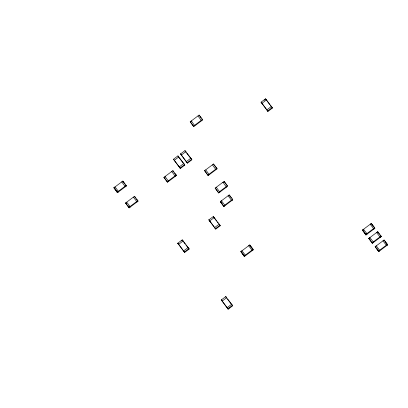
<?xml version="1.0" encoding="UTF-8"?>
<svg xmlns="http://www.w3.org/2000/svg" width="408" height="408" viewBox="0 0 408 408"><rect width="100%" height="100%" fill="white"/><g stroke="black" fill="none" stroke-linecap="round" stroke-linejoin="round"><path stroke-width="0.61" d="M190.215 121.747L199.114 115.066L202.46 119.422L202.633 119.967L193.734 126.648L190.215 121.747L193.734 126.648M193.555 126.108L202.46 119.422M113.919 187.762L122.818 181.076L126.164 185.436L126.342 185.977L117.443 192.663L113.919 187.762L117.443 192.663M114.357 188.037L114.22 187.614L115.031 186.925L118.397 191.342M122.563 181.346L121.727 181.973L125.072 186.329M117.264 192.117L126.164 185.436M173.482 159.227L177.934 155.887L184.62 164.597L184.799 165.143L180.346 168.484L173.482 159.227L180.346 168.484M180.545 153.923L184.997 150.578L191.684 159.293L191.862 159.834L187.41 163.18L180.545 153.923L187.41 163.18M125.598 202.975L134.497 196.294L137.843 200.649L138.016 201.195L129.117 207.876L125.598 202.975L129.117 207.876M261.094 102.158L265.547 98.818L272.233 107.534L272.406 108.074L267.959 111.415L261.094 102.158L267.959 111.415M264.287 100.266L265.771 99.149L266.399 99.97L261.951 103.311M163.955 177.322L172.859 170.641L176.2 174.996L176.378 175.542L167.479 182.223L163.955 177.322L167.479 182.223M180.168 167.938L184.62 164.597M187.231 162.634L191.684 159.293M128.938 207.335L137.843 200.649M130.228 207.045L129.377 207.611L129.239 207.188L130.055 206.499L126.73 202.205M167.3 181.682L176.2 174.996M267.781 110.874L272.233 107.534M204.632 170.651L213.537 163.97L216.877 168.326L217.056 168.866L208.156 175.552L204.632 170.651L208.156 175.552M207.978 175.006L216.877 168.326M215.184 188.068L224.089 181.387L227.429 185.742L227.608 186.288L218.708 192.969L215.184 188.068L218.708 192.969M218.53 192.428L227.429 185.742M220.325 201.623L229.225 194.937L232.57 199.293L232.744 199.838L223.844 206.519L220.325 201.623L223.844 206.519M220.759 201.894L220.621 201.47L221.437 200.787L224.798 205.204M229.709 196.177L228.964 195.208L228.113 195.774L231.474 200.19M223.666 205.979L232.57 199.293M177.791 243.209L182.243 239.863L188.929 248.579L189.108 249.125L184.656 252.465L177.791 243.209L184.656 252.465M208.876 219.866L213.328 216.526L220.014 225.236L220.192 225.782L215.74 229.123L208.876 219.866L215.74 229.123M181.484 240.939L182.473 240.2L185.186 244.01M184.477 251.92L188.929 248.579M215.567 228.577L220.014 225.236M185.416 251.389L184.426 252.134L184.289 251.71M240.868 251.609L249.767 244.928L253.108 249.283L253.286 249.829L244.387 256.51L240.868 251.609L244.387 256.51M244.208 255.969L253.108 249.283M221.315 299.926L225.767 296.585L232.453 305.296L232.631 305.842L228.179 309.182L221.315 299.926L228.179 309.182M228.001 308.637L232.453 305.296M229.434 307.734L227.95 308.851L227.812 308.428M362.442 230.097L371.341 223.411L374.682 227.766L374.86 228.312L365.961 234.993L362.442 230.097L365.961 234.993M371.081 223.681L370.25 224.308L373.59 228.664L374.427 228.036L374.564 228.46L373.748 229.148M365.782 234.452L374.682 227.766M364.364 232.305L366.221 234.727L367.072 234.161M368.812 238.394L377.711 231.713L381.052 236.069L381.23 236.609L372.331 243.296L368.812 238.394L372.331 243.296M370.362 240.123L369.107 238.246L369.923 237.558L373.284 241.975M372.152 242.75L381.052 236.069M375.176 246.697L384.081 240.011L387.421 244.367L387.6 244.912L378.7 251.593L375.176 246.697L378.7 251.593M378.522 251.053L387.421 244.367M379.812 250.762L378.955 251.328L378.818 250.905M371.892 224.441L374.86 228.312M379.374 234.192L377.711 231.713M380.118 235.161L381.23 236.609M387.6 244.912L384.081 240.011M371.826 224.65L373.31 226.583M385.305 242.214L386.794 244.152M269.642 104.474L265.547 98.818M270.417 105.478L271.187 106.483M272.406 108.074L271.397 106.442L266.965 109.844M363.11 230.428L364.594 232.366M369.107 238.246L369.852 239.216M376.589 247.998L378.078 249.936M201.149 118.029L199.114 115.066M201.894 118.998L202.633 119.967M214.083 164.995L217.056 168.866M226.863 185.319L224.089 181.387M231.26 197.9L229.225 194.937M232.004 198.869L232.744 199.838M185.451 151.485L186.012 152.209L185.834 151.669L181.381 155.009L181.56 155.555M186.782 153.219L191.862 159.834M220.621 201.47L221.738 202.924M221.131 202.378L222.248 203.832M252.547 248.86L249.767 244.928M250.624 246.646L251.736 248.1M178.668 157.151L177.934 155.887M179.331 158.018L183.962 164.052L183.784 163.511L179.331 166.852L179.51 167.392M184.238 164.414L184.799 165.143M241.536 251.945L243.392 254.368M243.158 254.306L243.902 255.27M216.658 221.172L213.328 216.526M217.428 222.176L218.198 223.181M220.192 225.782L219.178 224.15L214.73 227.491L214.904 228.031M173.777 172.151L172.859 170.641M174.522 173.119L176.378 175.542M185.956 245.019L189.108 249.125M227.552 299.222L232.631 305.842M124.853 184.039L122.818 181.076M125.598 185.008L126.342 185.977M135.787 198.288L134.497 196.294M136.532 199.257L138.016 201.195M122.936 181.83L123.675 182.799M114.22 187.614L115.704 189.547M116.448 190.516L117.698 192.392L118.555 191.826M128.122 205.734L129.239 207.188M116.586 190.939L117.326 191.908M126.031 203.25L126.776 204.219M387.166 244.637L387.304 245.06L386.488 245.749M386.33 245.264L382.964 240.847L383.821 240.281L383.959 240.705M380.797 236.339L380.934 236.757L380.118 237.446M379.96 236.966L376.599 232.545L377.451 231.979L377.589 232.402M371.341 223.411L371.52 223.956M379.654 250.277L376.293 245.861L375.477 246.544L375.615 246.968M373.442 242.459L372.591 243.025L372.448 242.602M366.221 234.727L366.083 234.304L366.894 233.616L363.554 229.26L362.738 229.944L362.875 230.367M265.771 99.149L265.909 99.572M267.592 110.66L267.73 111.083M261.324 102.495L261.462 102.913M252.991 249.976L252.853 249.553L252.016 250.181L248.656 245.764L249.507 245.198L249.645 245.616M232.31 199.563L232.448 199.986L231.632 200.675M226.496 187.124L222.972 182.223L223.13 182.702M228.964 195.208L229.102 195.631M201.521 120.804L198.023 115.964M244.647 256.239L244.509 255.816L245.32 255.133L241.98 250.772L241.164 251.461L241.301 251.884M215.944 169.703L212.441 164.863M213.537 163.97L213.716 164.511M224.956 205.688L224.104 206.254L223.966 205.831M219.82 192.132L216.316 187.292M194.846 125.812L191.326 120.916L191.485 121.395M209.268 174.716L205.77 169.876M214.322 218.096L214.164 217.612L209.712 220.952L209.891 221.498M191.026 158.748L190.847 158.202L186.4 161.548L186.573 162.088M184.997 150.578L185.176 151.123M232.264 305.087L232.402 305.505M231.637 304.266L227.185 307.612M226.619 297.733L222.171 301.073M226.756 298.156L225.991 296.917M225.767 296.585L225.94 297.126M178.944 157.519L178.77 156.973L174.318 160.313L174.496 160.859M221.544 300.257L221.682 300.681M175.267 176.373L171.748 171.477L171.901 171.957M168.591 181.387L165.072 176.486L165.23 176.97M188.741 248.37L188.879 248.788M188.114 247.549L183.661 250.894M183.1 241.016L178.648 244.356M182.243 239.863L182.422 240.409M178.021 243.54L178.158 243.964M136.904 202.031L137.72 201.343L137.583 200.92L136.746 201.547L133.406 197.191M134.237 196.564L134.375 196.988M125.904 185.701L126.041 186.124L125.231 186.813"/></g></svg>
